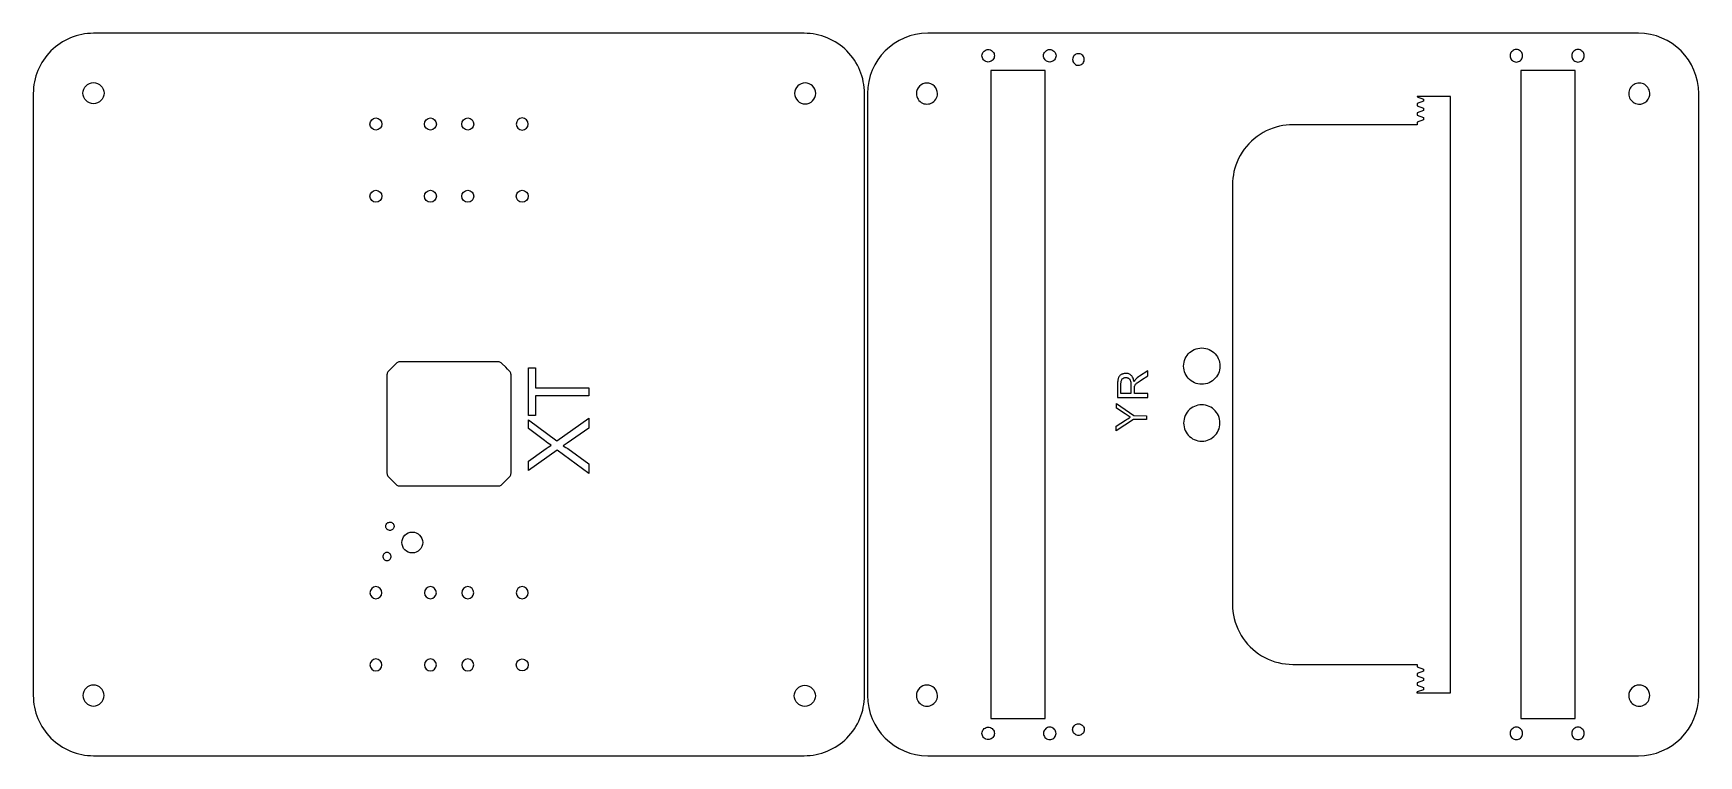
# Model space of a CAD drawing. Extents: x -298 to 255, y -198 to 42.
import ezdxf

# ---------------------------------------------------------------- set-up
doc = ezdxf.new("R2010")
doc.units = 0
for name, color, linetype in [('5MM_MATERIAL', 18, 'CONTINUOUS'), ('TEXT', 1, 'CONTINUOUS'), ('YAXIS_PRINTED_GEARS_VECTOR', 18, 'CONTINUOUS')]:
    doc.layers.add(name, color=color, linetype=linetype)

msp = doc.modelspace()

# ---------------------------------------------------------------- linework, layer by layer
at = {"layer": '5MM_MATERIAL'}
for points in [[(-298.25, -178.25, 0.414214), (-278.25, -198.25), (-42.25, -198.25, 0.414214), (-22.25, -178.25), (-22.25, 21.75, 0.414214), (-42.25, 41.75), (-278.25, 41.75, 0.414214), (-298.25, 21.75)], [(-278.27, 18.37, -1), (-278.27, 25.37, -1)], [(-41.95, 18.27, 1), (-41.95, 25.27, 1)], [(-184.48, 9.61, -1), (-184.48, 13.61, -1)], [(-166.4, 9.61, -1), (-166.4, 13.61, -1)], [(-153.98, 9.61, -1), (-153.98, 13.61, -1)], [(-135.9, 9.61, 1), (-135.9, 13.61, 1)], [(-184.48, -14.4, -1), (-184.48, -10.4, -1)], [(-166.4, -14.4, -1), (-166.4, -10.4, -1)], [(-153.98, -14.4, -1), (-153.98, -10.4, -1)], [(-135.9, -14.4, -1), (-135.9, -10.4, -1)], [(-172.41, -130.88, -1), (-172.41, -123.97, -1)], [(-184.48, -146.09, 1), (-184.48, -142.09, 1)], [(-166.4, -146.09, 1), (-166.4, -142.09, 1)], [(-153.98, -146.09, 1), (-153.98, -142.09, 1)], [(-135.9, -146.09, 1), (-135.9, -142.09, 1)], [(-184.48, -170.09, 1), (-184.48, -166.09, 1)], [(-166.4, -170.09, 1), (-166.4, -166.09, 1)], [(-153.98, -170.09, 1), (-153.98, -166.09, 1)], [(-135.9, -170.09, -1), (-135.9, -166.09, -1)], [(-278.27, -181.76, 1), (-278.27, -174.76, 1)], [(-42.05, -181.86, -1), (-42.05, -174.86, -1)]]:
    msp.add_lwpolyline(points, format="xyb", close=True, dxfattribs=at)
for points in [[(-180.33, -70.52), (-180.51, -70.73), (-180.65, -70.96), (-180.74, -71.18), (-180.79, -71.42), (-180.81, -71.68), (-180.81, -104.39), (-180.79, -104.64), (-180.74, -104.87), (-180.64, -105.12), (-180.51, -105.34), (-180.33, -105.55), (-177.73, -108.15), (-177.52, -108.33), (-177.31, -108.46), (-177.08, -108.55), (-176.83, -108.61), (-176.57, -108.63), (-143.86, -108.63), (-143.59, -108.61), (-143.35, -108.55), (-143.11, -108.46), (-142.9, -108.33), (-142.7, -108.15), (-142.05, -107.51), (-141.4, -106.85), (-140.09, -105.55), (-139.91, -105.34), (-139.78, -105.11), (-139.69, -104.89), (-139.63, -104.65), (-139.61, -104.39), (-139.61, -71.68), (-139.63, -71.43), (-139.68, -71.19), (-139.78, -70.95), (-139.91, -70.73), (-140.09, -70.52), (-140.74, -69.87), (-141.4, -69.22), (-142.7, -67.92), (-142.91, -67.73), (-143.14, -67.6), (-143.36, -67.51), (-143.6, -67.45), (-143.86, -67.43), (-176.57, -67.43), (-176.82, -67.45), (-177.05, -67.51), (-177.29, -67.6), (-177.52, -67.74), (-177.73, -67.92)], [(-113.84, -78.68), (-131.48, -78.68), (-131.48, -85.27), (-133.84, -85.27), (-133.84, -69.42), (-131.48, -69.42), (-131.48, -76.04), (-113.84, -76.04)], [(71.8, -79.22), (71.8, -77.9), (67.36, -77.9), (67.36, -76.36), (67.37, -75.92), (67.38, -75.75), (67.4, -75.62), (67.45, -75.47), (67.51, -75.32), (67.58, -75.17), (67.67, -75.02), (67.78, -74.87), (67.93, -74.7), (68.12, -74.53), (68.34, -74.35), (68.6, -74.15), (68.92, -73.92), (69.29, -73.67), (69.72, -73.39), (71.8, -72.07), (71.8, -70.41), (69.08, -72.15), (68.69, -72.41), (68.34, -72.68), (68.03, -72.96), (67.75, -73.24), (67.62, -73.4), (67.5, -73.58), (67.37, -73.79), (67.25, -74.04), (67.19, -73.69), (67.12, -73.37), (67.02, -73.07), (66.92, -72.79), (66.79, -72.54), (66.65, -72.3), (66.49, -72.1), (66.32, -71.91), (66.13, -71.75), (65.93, -71.61), (65.73, -71.49), (65.51, -71.4), (65.28, -71.32), (65.04, -71.27), (64.79, -71.24), (64.53, -71.22), (64.32, -71.23), (64.12, -71.25), (63.93, -71.28), (63.74, -71.33), (63.55, -71.39), (63.37, -71.46), (63.19, -71.54), (63.02, -71.64), (62.85, -71.75), (62.7, -71.87), (62.57, -71.99), (62.44, -72.13), (62.33, -72.27), (62.23, -72.42), (62.14, -72.58), (62.07, -72.75), (62, -72.94), (61.95, -73.14), (61.9, -73.36), (61.86, -73.61), (61.84, -73.87), (61.81, -74.16), (61.8, -74.46), (61.8, -74.78), (61.8, -79.22)], [(66.21, -77.9), (62.9, -77.9), (62.9, -74.73), (62.91, -74.46), (62.93, -74.21), (62.97, -73.98), (63.02, -73.77), (63.08, -73.57), (63.16, -73.4), (63.25, -73.24), (63.36, -73.1), (63.48, -72.98), (63.6, -72.88), (63.74, -72.79), (63.88, -72.72), (64.03, -72.66), (64.19, -72.62), (64.35, -72.6), (64.53, -72.59), (64.65, -72.59), (64.76, -72.61), (64.88, -72.63), (64.99, -72.66), (65.1, -72.69), (65.21, -72.74), (65.32, -72.79), (65.42, -72.85), (65.52, -72.92), (65.62, -73), (65.7, -73.09), (65.78, -73.18), (65.85, -73.28), (65.92, -73.39), (65.97, -73.51), (66.02, -73.63), (66.07, -73.77), (66.11, -73.91), (66.14, -74.07), (66.16, -74.24), (66.2, -74.62), (66.21, -75.05)], [(71.36, -86.61), (67.13, -86.57), (61.33, -90.37), (61.34, -88.76), (64.38, -86.82), (64.8, -86.55), (65.23, -86.3), (65.65, -86.05), (66.08, -85.82), (65.67, -85.58), (65.25, -85.31), (64.32, -84.71), (61.4, -82.74), (61.42, -81.2), (67.14, -85.25), (71.38, -85.29)], [(-113.84, -104.44), (-124.26, -96.7), (-133.84, -103.52), (-133.84, -100.37), (-128.71, -96.74), (-127.96, -96.22), (-127.3, -95.78), (-126.73, -95.41), (-126.25, -95.13), (-126.81, -94.79), (-127.37, -94.4), (-127.94, -93.99), (-128.53, -93.55), (-133.84, -89.53), (-133.84, -86.65), (-124.41, -93.67), (-113.84, -86.1), (-113.84, -89.38), (-120.97, -94.41), (-121.62, -94.84), (-122.31, -95.28), (-121.39, -95.86), (-120.81, -96.24), (-113.84, -101.26)], [(-179.98, -123.39), (-180.24, -123.34), (-180.49, -123.23), (-180.71, -123.08), (-180.9, -122.9), (-181.05, -122.67), (-181.15, -122.43), (-181.2, -122.16), (-181.2, -121.9), (-181.15, -121.64), (-181.05, -121.39), (-180.9, -121.16), (-180.71, -120.97), (-180.49, -120.82), (-180.25, -120.72), (-179.98, -120.66), (-179.72, -120.66), (-179.45, -120.71), (-179.21, -120.81), (-178.98, -120.96), (-178.79, -121.15), (-178.64, -121.37), (-178.53, -121.61), (-178.48, -121.87), (-178.47, -122.14), (-178.52, -122.41), (-178.62, -122.65), (-178.77, -122.88), (-178.95, -123.07), (-179.17, -123.22), (-179.42, -123.33), (-179.68, -123.39), (-179.95, -123.39), (-179.95, -123.39), (-179.97, -123.39)], [(-180.68, -130.71), (-180.95, -130.71), (-181.21, -130.77), (-181.46, -130.87), (-181.68, -131.02), (-181.87, -131.21), (-182.02, -131.43), (-182.12, -131.68), (-182.17, -131.94), (-182.17, -132.21), (-182.12, -132.47), (-182.02, -132.72), (-181.87, -132.94), (-181.68, -133.13), (-181.46, -133.28), (-181.21, -133.38), (-180.95, -133.44), (-180.68, -133.44), (-180.42, -133.39), (-180.17, -133.29), (-179.95, -133.14), (-179.76, -132.95), (-179.61, -132.73), (-179.5, -132.49), (-179.45, -132.22), (-179.44, -131.95), (-179.49, -131.69), (-179.59, -131.44), (-179.74, -131.22), (-179.92, -131.03), (-180.15, -130.88), (-180.39, -130.77), (-180.65, -130.71), (-180.66, -130.71), (-180.67, -130.71)]]:
    msp.add_lwpolyline(points, close=True, dxfattribs=at)
at = {"layer": 'TEXT'}
for points in [[(-113.84, -78.68), (-131.48, -78.68), (-131.48, -85.27), (-133.84, -85.27), (-133.84, -69.42), (-131.48, -69.42), (-131.48, -76.04), (-113.84, -76.04)], [(71.8, -79.22), (71.8, -77.9), (67.36, -77.9), (67.36, -76.36), (67.37, -75.92), (67.38, -75.75), (67.4, -75.62), (67.45, -75.47), (67.51, -75.32), (67.58, -75.17), (67.67, -75.02), (67.78, -74.87), (67.93, -74.7), (68.12, -74.53), (68.34, -74.35), (68.6, -74.15), (68.92, -73.92), (69.29, -73.67), (69.72, -73.39), (71.8, -72.07), (71.8, -70.41), (69.08, -72.15), (68.69, -72.41), (68.34, -72.68), (68.03, -72.96), (67.75, -73.24), (67.62, -73.4), (67.5, -73.58), (67.37, -73.79), (67.25, -74.04), (67.19, -73.69), (67.12, -73.37), (67.02, -73.07), (66.92, -72.79), (66.79, -72.54), (66.65, -72.3), (66.49, -72.1), (66.32, -71.91), (66.13, -71.75), (65.93, -71.61), (65.73, -71.49), (65.51, -71.4), (65.28, -71.32), (65.04, -71.27), (64.79, -71.24), (64.53, -71.22), (64.32, -71.23), (64.12, -71.25), (63.93, -71.28), (63.74, -71.33), (63.55, -71.39), (63.37, -71.46), (63.19, -71.54), (63.02, -71.64), (62.85, -71.75), (62.7, -71.87), (62.57, -71.99), (62.44, -72.13), (62.33, -72.27), (62.23, -72.42), (62.14, -72.58), (62.07, -72.75), (62, -72.94), (61.95, -73.14), (61.9, -73.36), (61.86, -73.61), (61.84, -73.87), (61.81, -74.16), (61.8, -74.46), (61.8, -74.78), (61.8, -79.22)], [(66.21, -77.9), (62.9, -77.9), (62.9, -74.73), (62.91, -74.46), (62.93, -74.21), (62.97, -73.98), (63.02, -73.77), (63.08, -73.57), (63.16, -73.4), (63.25, -73.24), (63.36, -73.1), (63.48, -72.98), (63.6, -72.88), (63.74, -72.79), (63.88, -72.72), (64.03, -72.66), (64.19, -72.62), (64.35, -72.6), (64.53, -72.59), (64.65, -72.59), (64.76, -72.61), (64.88, -72.63), (64.99, -72.66), (65.1, -72.69), (65.21, -72.74), (65.32, -72.79), (65.42, -72.85), (65.52, -72.92), (65.62, -73), (65.7, -73.09), (65.78, -73.18), (65.85, -73.28), (65.92, -73.39), (65.97, -73.51), (66.02, -73.63), (66.07, -73.77), (66.11, -73.91), (66.14, -74.07), (66.16, -74.24), (66.2, -74.62), (66.21, -75.05)], [(71.36, -86.61), (67.13, -86.57), (61.33, -90.37), (61.34, -88.76), (64.38, -86.82), (64.8, -86.55), (65.23, -86.3), (65.65, -86.05), (66.08, -85.82), (65.67, -85.58), (65.25, -85.31), (64.32, -84.71), (61.4, -82.74), (61.42, -81.2), (67.14, -85.25), (71.38, -85.29)], [(-113.84, -104.44), (-124.26, -96.7), (-133.84, -103.52), (-133.84, -100.37), (-128.71, -96.74), (-127.96, -96.22), (-127.3, -95.78), (-126.73, -95.41), (-126.25, -95.13), (-126.81, -94.79), (-127.37, -94.4), (-127.94, -93.99), (-128.53, -93.55), (-133.84, -89.53), (-133.84, -86.65), (-124.41, -93.67), (-113.84, -86.1), (-113.84, -89.38), (-120.97, -94.41), (-121.62, -94.84), (-122.31, -95.28), (-121.39, -95.86), (-120.81, -96.24), (-113.84, -101.26)]]:
    msp.add_lwpolyline(points, close=True, dxfattribs=at)
at = {"layer": 'YAXIS_PRINTED_GEARS_VECTOR'}
for points in [[(-21.25, -178.25, 0.414135), (-1.25, -198.25), (234.75, -198.25, 0.414135), (254.75, -178.25), (254.75, 21.75, 0.414135), (234.75, 41.75), (-1.25, 41.75, 0.414135), (-21.25, 21.75)], [(-1.52, 18.22), (-1.01, 18.26), (-0.53, 18.37), (-0.06, 18.54), (0.37, 18.78), (0.76, 19.07), (1.12, 19.42), (1.42, 19.82), (1.66, 20.26), (1.84, 20.72), (1.94, 21.22), (1.98, 21.72, 0.414214), (-1.52, 25.22, 0.414214), (-5.02, 21.72), (-4.98, 21.21), (-4.87, 20.71), (-4.69, 20.25), (-4.45, 19.82), (-4.16, 19.43), (-3.81, 19.08), (-3.42, 18.79), (-2.99, 18.55), (-2.53, 18.37), (-2.04, 18.26)], [(231.51, 21.72), (231.54, 21.23), (231.64, 20.76), (231.8, 20.31), (232.02, 19.89), (232.29, 19.51), (232.61, 19.17), (232.97, 18.87), (233.37, 18.63), (233.81, 18.43), (234.27, 18.3), (234.76, 18.23, 0.455625), (238.5, 21.97), (238.43, 22.46), (238.3, 22.92), (238.1, 23.35), (237.86, 23.75), (237.56, 24.12), (237.22, 24.44), (236.84, 24.71), (236.42, 24.93), (235.98, 25.09), (235.5, 25.19), (235.01, 25.22), (234.55, 25.19), (234.11, 25.11), (233.68, 24.96), (233.28, 24.77), (232.9, 24.52), (232.55, 24.22), (232.24, 23.87), (231.98, 23.48), (231.77, 23.07), (231.63, 22.63), (231.54, 22.18)], [(119.94, -167.91), (161.24, -167.91), (161.24, -168.68), (163.35, -169.45), (163.35, -170.2), (161.24, -170.97), (161.24, -171.74), (163.35, -172.5), (163.35, -173.25), (161.24, -174.02), (161.24, -174.79), (163.35, -175.56), (163.35, -176.31), (161.24, -177.07), (161.22, -177.09), (161.2, -177.1), (161.18, -177.21), (161.21, -177.31), (161.23, -177.32), (161.25, -177.34), (172.31, -177.34), (172.31, 20.79, -0.000013), (161.24, 20.79), (161.24, 20.66), (163.35, 19.9), (163.35, 19.15), (161.24, 18.38), (161.24, 17.61), (163.35, 16.84), (163.35, 16.09), (161.24, 15.33), (161.24, 14.56), (163.35, 13.79), (163.35, 13.04), (161.24, 12.27), (161.24, 11.36), (119.94, 11.36), (118.84, 11.33), (117.73, 11.24), (116.63, 11.09), (115.54, 10.87), (114.47, 10.6), (113.41, 10.27), (112.28, 9.84), (111.18, 9.34), (110.12, 8.78), (109.09, 8.16), (108.09, 7.47), (107.14, 6.73), (106.24, 5.93), (105.38, 5.08), (104.58, 4.17), (103.83, 3.21), (103.15, 2.22), (102.52, 1.18), (101.96, 0.11), (101.46, -1), (101.06, -2.05), (100.72, -3.11), (100.44, -4.2), (100.23, -5.29), (100.07, -6.4), (99.98, -7.52), (99.94, -8.64), (99.94, -147.91), (99.98, -149.12), (100.09, -150.32), (100.27, -151.52), (100.53, -152.7), (100.85, -153.86), (101.24, -155.01), (101.71, -156.12), (102.24, -157.21), (102.83, -158.26), (103.49, -159.27), (104.2, -160.25), (104.97, -161.17), (105.8, -162.05), (106.68, -162.88), (107.61, -163.66), (108.59, -164.37), (109.6, -165.03), (110.65, -165.62), (111.74, -166.15), (112.86, -166.61), (114, -167.01), (115.16, -167.33), (116.34, -167.58), (117.54, -167.76), (118.74, -167.87)], [(-1.52, -181.8), (-1.01, -181.76), (-0.53, -181.66), (-0.06, -181.48), (0.37, -181.25), (0.76, -180.95), (1.12, -180.6), (1.42, -180.2), (1.66, -179.77), (1.84, -179.3), (1.94, -178.81), (1.98, -178.3, 0.414214), (-1.52, -174.8, 0.414214), (-5.02, -178.3), (-4.98, -178.82), (-4.87, -179.31), (-4.69, -179.77), (-4.45, -180.21), (-4.16, -180.6), (-3.81, -180.94), (-3.42, -181.24), (-2.99, -181.47), (-2.53, -181.65), (-2.04, -181.76)], [(235.01, -181.8), (235.51, -181.76), (236, -181.66), (236.46, -181.48), (236.89, -181.25), (237.29, -180.95), (237.64, -180.6), (237.94, -180.2), (238.18, -179.77), (238.36, -179.3), (238.47, -178.81), (238.51, -178.3, 0.414214), (235.01, -174.8, 0.414214), (231.51, -178.3), (231.54, -178.82), (231.65, -179.31), (231.83, -179.77), (232.07, -180.21), (232.36, -180.6), (232.71, -180.94), (233.1, -181.24), (233.53, -181.47), (234, -181.65), (234.49, -181.76)]]:
    msp.add_lwpolyline(points, format="xyb", close=True, dxfattribs=at)
for points in [[(18.82, 32.21), (18.44, 32.24), (18.09, 32.34), (17.77, 32.49), (17.48, 32.7), (17.23, 32.95), (17.03, 33.24), (16.88, 33.56), (16.78, 33.91), (16.75, 34.28), (16.78, 34.65), (16.88, 35), (17.03, 35.32), (17.23, 35.61), (17.48, 35.86), (17.77, 36.06), (18.1, 36.22), (18.45, 36.31), (18.82, 36.35), (19.19, 36.31), (19.54, 36.22), (19.87, 36.06), (20.16, 35.86), (20.4, 35.61), (20.61, 35.32), (20.76, 35), (20.86, 34.65), (20.89, 34.28), (20.86, 33.92), (20.77, 33.57), (20.62, 33.25), (20.41, 32.95), (20.15, 32.69), (19.85, 32.48), (19.53, 32.33), (19.18, 32.24)], [(39.28, 32.21), (38.9, 32.24), (38.55, 32.34), (38.22, 32.49), (37.94, 32.7), (37.69, 32.95), (37.48, 33.24), (37.33, 33.56), (37.24, 33.91), (37.21, 34.28), (37.24, 34.65), (37.34, 35), (37.49, 35.32), (37.69, 35.61), (37.94, 35.86), (38.23, 36.06), (38.55, 36.22), (38.9, 36.31), (39.28, 36.35), (39.65, 36.31), (40, 36.22), (40.32, 36.06), (40.61, 35.86), (40.86, 35.61), (41.07, 35.32), (41.22, 35), (41.32, 34.65), (41.35, 34.28), (41.32, 33.92), (41.22, 33.57), (41.07, 33.25), (40.87, 32.95), (40.61, 32.69), (40.31, 32.48), (39.98, 32.33), (39.64, 32.24)], [(48.17, 31.21), (48.51, 31.13), (48.85, 31.11), (49.18, 31.15), (49.5, 31.25), (49.8, 31.4), (50.08, 31.6), (50.31, 31.84), (50.51, 32.13), (50.64, 32.45), (50.71, 32.78), (50.72, 33.12), (50.68, 33.46), (50.57, 33.78), (50.42, 34.09), (50.21, 34.36), (49.96, 34.59), (49.66, 34.78), (49.33, 34.9), (48.98, 34.96), (48.63, 34.96), (48.29, 34.9), (47.96, 34.77), (47.66, 34.6), (47.4, 34.37), (47.18, 34.1), (47.01, 33.78), (46.9, 33.44), (46.87, 33.09), (46.89, 32.75), (46.98, 32.41), (47.12, 32.09), (47.32, 31.81), (47.56, 31.56), (47.85, 31.36)], [(194.21, 32.21), (194.59, 32.24), (194.94, 32.34), (195.26, 32.49), (195.55, 32.7), (195.8, 32.95), (196, 33.24), (196.15, 33.56), (196.25, 33.91), (196.28, 34.28), (196.25, 34.65), (196.15, 35), (196, 35.32), (195.8, 35.61), (195.55, 35.86), (195.26, 36.06), (194.93, 36.22), (194.58, 36.31), (194.21, 36.35), (193.84, 36.31), (193.49, 36.22), (193.16, 36.06), (192.87, 35.86), (192.63, 35.61), (192.42, 35.32), (192.27, 35), (192.17, 34.65), (192.14, 34.28), (192.17, 33.92), (192.26, 33.57), (192.41, 33.25), (192.62, 32.95), (192.88, 32.69), (193.18, 32.48), (193.5, 32.33), (193.85, 32.24)], [(214.67, 32.21), (215.05, 32.24), (215.4, 32.34), (215.72, 32.49), (216.01, 32.7), (216.26, 32.95), (216.46, 33.24), (216.61, 33.56), (216.71, 33.91), (216.74, 34.28), (216.71, 34.65), (216.61, 35), (216.46, 35.32), (216.25, 35.61), (216, 35.86), (215.72, 36.06), (215.39, 36.22), (215.04, 36.31), (214.67, 36.35), (214.3, 36.31), (213.94, 36.22), (213.62, 36.06), (213.33, 35.86), (213.08, 35.61), (212.88, 35.32), (212.73, 35), (212.63, 34.65), (212.6, 34.28), (212.63, 33.92), (212.72, 33.57), (212.87, 33.25), (213.08, 32.95), (213.34, 32.69), (213.64, 32.48), (213.96, 32.33), (214.31, 32.24)], [(19.74, 29.34), (19.74, -185.84), (37.74, -185.84), (37.74, 29.34)], [(213.74, -185.84), (213.74, 29.34), (195.74, 29.34), (195.74, -185.84)], [(89.74, -74.86), (89.1, -74.82), (88.48, -74.72), (87.87, -74.56), (87.28, -74.33), (86.73, -74.05), (86.2, -73.71), (85.72, -73.32), (85.27, -72.87), (84.87, -72.38), (84.53, -71.86), (84.24, -71.3), (84.01, -70.71), (83.85, -70.1), (83.74, -69.47), (83.71, -68.82), (83.74, -68.16), (83.85, -67.53), (84.02, -66.91), (84.25, -66.33), (84.53, -65.78), (84.87, -65.26), (85.26, -64.78), (85.7, -64.34), (86.18, -63.95), (86.7, -63.61), (87.25, -63.33), (87.84, -63.1), (88.45, -62.93), (89.09, -62.82), (89.74, -62.79), (90.4, -62.82), (91.04, -62.93), (91.65, -63.1), (92.24, -63.33), (92.79, -63.61), (93.31, -63.95), (93.79, -64.34), (94.22, -64.78), (94.62, -65.26), (94.96, -65.78), (95.24, -66.33), (95.47, -66.91), (95.64, -67.53), (95.74, -68.16), (95.78, -68.82), (95.75, -69.46), (95.65, -70.08), (95.48, -70.69), (95.26, -71.27), (94.98, -71.83), (94.64, -72.36), (94.24, -72.85), (93.78, -73.31), (93.28, -73.71), (92.75, -74.05), (92.19, -74.34), (91.6, -74.56), (91, -74.73), (90.37, -74.82)], [(89.74, -81.69), (89.1, -81.72), (88.48, -81.82), (87.87, -81.99), (87.28, -82.21), (86.73, -82.5), (86.2, -82.84), (85.72, -83.23), (85.27, -83.67), (84.87, -84.16), (84.53, -84.69), (84.24, -85.25), (84.01, -85.84), (83.85, -86.45), (83.74, -87.08), (83.71, -87.72), (83.74, -88.38), (83.85, -89.02), (84.02, -89.63), (84.25, -90.22), (84.53, -90.77), (84.87, -91.29), (85.26, -91.77), (85.7, -92.2), (86.18, -92.59), (86.7, -92.93), (87.25, -93.22), (87.84, -93.45), (88.45, -93.62), (89.09, -93.72), (89.74, -93.76), (90.4, -93.72), (91.04, -93.62), (91.65, -93.45), (92.24, -93.22), (92.79, -92.93), (93.31, -92.59), (93.79, -92.2), (94.22, -91.77), (94.62, -91.29), (94.96, -90.77), (95.24, -90.22), (95.47, -89.63), (95.64, -89.02), (95.74, -88.38), (95.78, -87.72), (95.75, -87.09), (95.65, -86.47), (95.48, -85.86), (95.26, -85.28), (94.98, -84.72), (94.64, -84.19), (94.24, -83.7), (93.78, -83.24), (93.28, -82.84), (92.75, -82.49), (92.19, -82.21), (91.6, -81.98), (91, -81.82), (90.37, -81.72)], [(48.17, -187.76), (48.51, -187.68), (48.85, -187.66), (49.18, -187.7), (49.5, -187.8), (49.8, -187.94), (50.08, -188.14), (50.31, -188.39), (50.51, -188.67), (50.64, -189), (50.71, -189.33), (50.72, -189.67), (50.68, -190.01), (50.57, -190.33), (50.42, -190.63), (50.21, -190.9), (49.96, -191.14), (49.66, -191.32), (49.33, -191.45), (48.98, -191.51), (48.63, -191.51), (48.29, -191.44), (47.96, -191.32), (47.66, -191.14), (47.4, -190.92), (47.18, -190.65), (47.01, -190.33), (46.9, -189.99), (46.87, -189.64), (46.89, -189.29), (46.98, -188.96), (47.12, -188.64), (47.32, -188.35), (47.56, -188.1), (47.85, -187.9)], [(18.82, -192.91), (18.44, -192.87), (18.09, -192.78), (17.77, -192.62), (17.48, -192.42), (17.23, -192.16), (17.03, -191.88), (16.88, -191.55), (16.78, -191.21), (16.75, -190.84), (16.78, -190.47), (16.88, -190.12), (17.03, -189.79), (17.23, -189.5), (17.48, -189.25), (17.77, -189.05), (18.1, -188.9), (18.45, -188.8), (18.82, -188.77), (19.19, -188.8), (19.54, -188.9), (19.87, -189.05), (20.16, -189.25), (20.4, -189.5), (20.61, -189.79), (20.76, -190.12), (20.86, -190.47), (20.89, -190.84), (20.86, -191.2), (20.77, -191.54), (20.62, -191.87), (20.41, -192.16), (20.15, -192.42), (19.85, -192.63), (19.53, -192.78), (19.18, -192.88)], [(39.28, -192.91), (39.65, -192.87), (40.01, -192.78), (40.33, -192.62), (40.62, -192.42), (40.87, -192.17), (41.07, -191.88), (41.22, -191.55), (41.31, -191.21), (41.35, -190.84), (41.31, -190.47), (41.22, -190.12), (41.07, -189.8), (40.86, -189.51), (40.62, -189.26), (40.33, -189.05), (40, -188.9), (39.65, -188.8), (39.28, -188.77), (38.9, -188.8), (38.55, -188.9), (38.23, -189.05), (37.94, -189.25), (37.69, -189.5), (37.49, -189.79), (37.33, -190.12), (37.24, -190.47), (37.21, -190.84), (37.24, -191.2), (37.33, -191.54), (37.48, -191.87), (37.68, -192.16), (37.95, -192.42), (38.24, -192.63), (38.57, -192.78), (38.92, -192.88)], [(194.21, -192.92), (194.59, -192.89), (194.94, -192.79), (195.26, -192.64), (195.55, -192.43), (195.8, -192.18), (196, -191.89), (196.15, -191.57), (196.25, -191.22), (196.28, -190.85), (196.25, -190.48), (196.15, -190.13), (196, -189.81), (195.8, -189.52), (195.55, -189.27), (195.26, -189.06), (194.93, -188.91), (194.58, -188.82), (194.21, -188.78), (193.84, -188.82), (193.49, -188.91), (193.16, -189.07), (192.87, -189.27), (192.63, -189.52), (192.42, -189.81), (192.27, -190.13), (192.17, -190.48), (192.14, -190.85), (192.17, -191.21), (192.26, -191.56), (192.41, -191.88), (192.62, -192.18), (192.88, -192.44), (193.18, -192.65), (193.5, -192.8), (193.85, -192.89)], [(214.67, -192.92), (215.05, -192.89), (215.4, -192.79), (215.72, -192.64), (216.01, -192.43), (216.26, -192.18), (216.46, -191.89), (216.61, -191.57), (216.71, -191.22), (216.74, -190.85), (216.71, -190.48), (216.61, -190.13), (216.46, -189.81), (216.25, -189.52), (216, -189.27), (215.72, -189.06), (215.39, -188.91), (215.04, -188.82), (214.67, -188.78), (214.3, -188.82), (213.94, -188.91), (213.62, -189.07), (213.33, -189.27), (213.08, -189.52), (212.88, -189.81), (212.73, -190.13), (212.63, -190.48), (212.6, -190.85), (212.63, -191.21), (212.72, -191.56), (212.87, -191.88), (213.08, -192.18), (213.34, -192.44), (213.64, -192.65), (213.96, -192.8), (214.31, -192.89)]]:
    msp.add_lwpolyline(points, close=True, dxfattribs=at)

doc.saveas('drawing.dxf')
